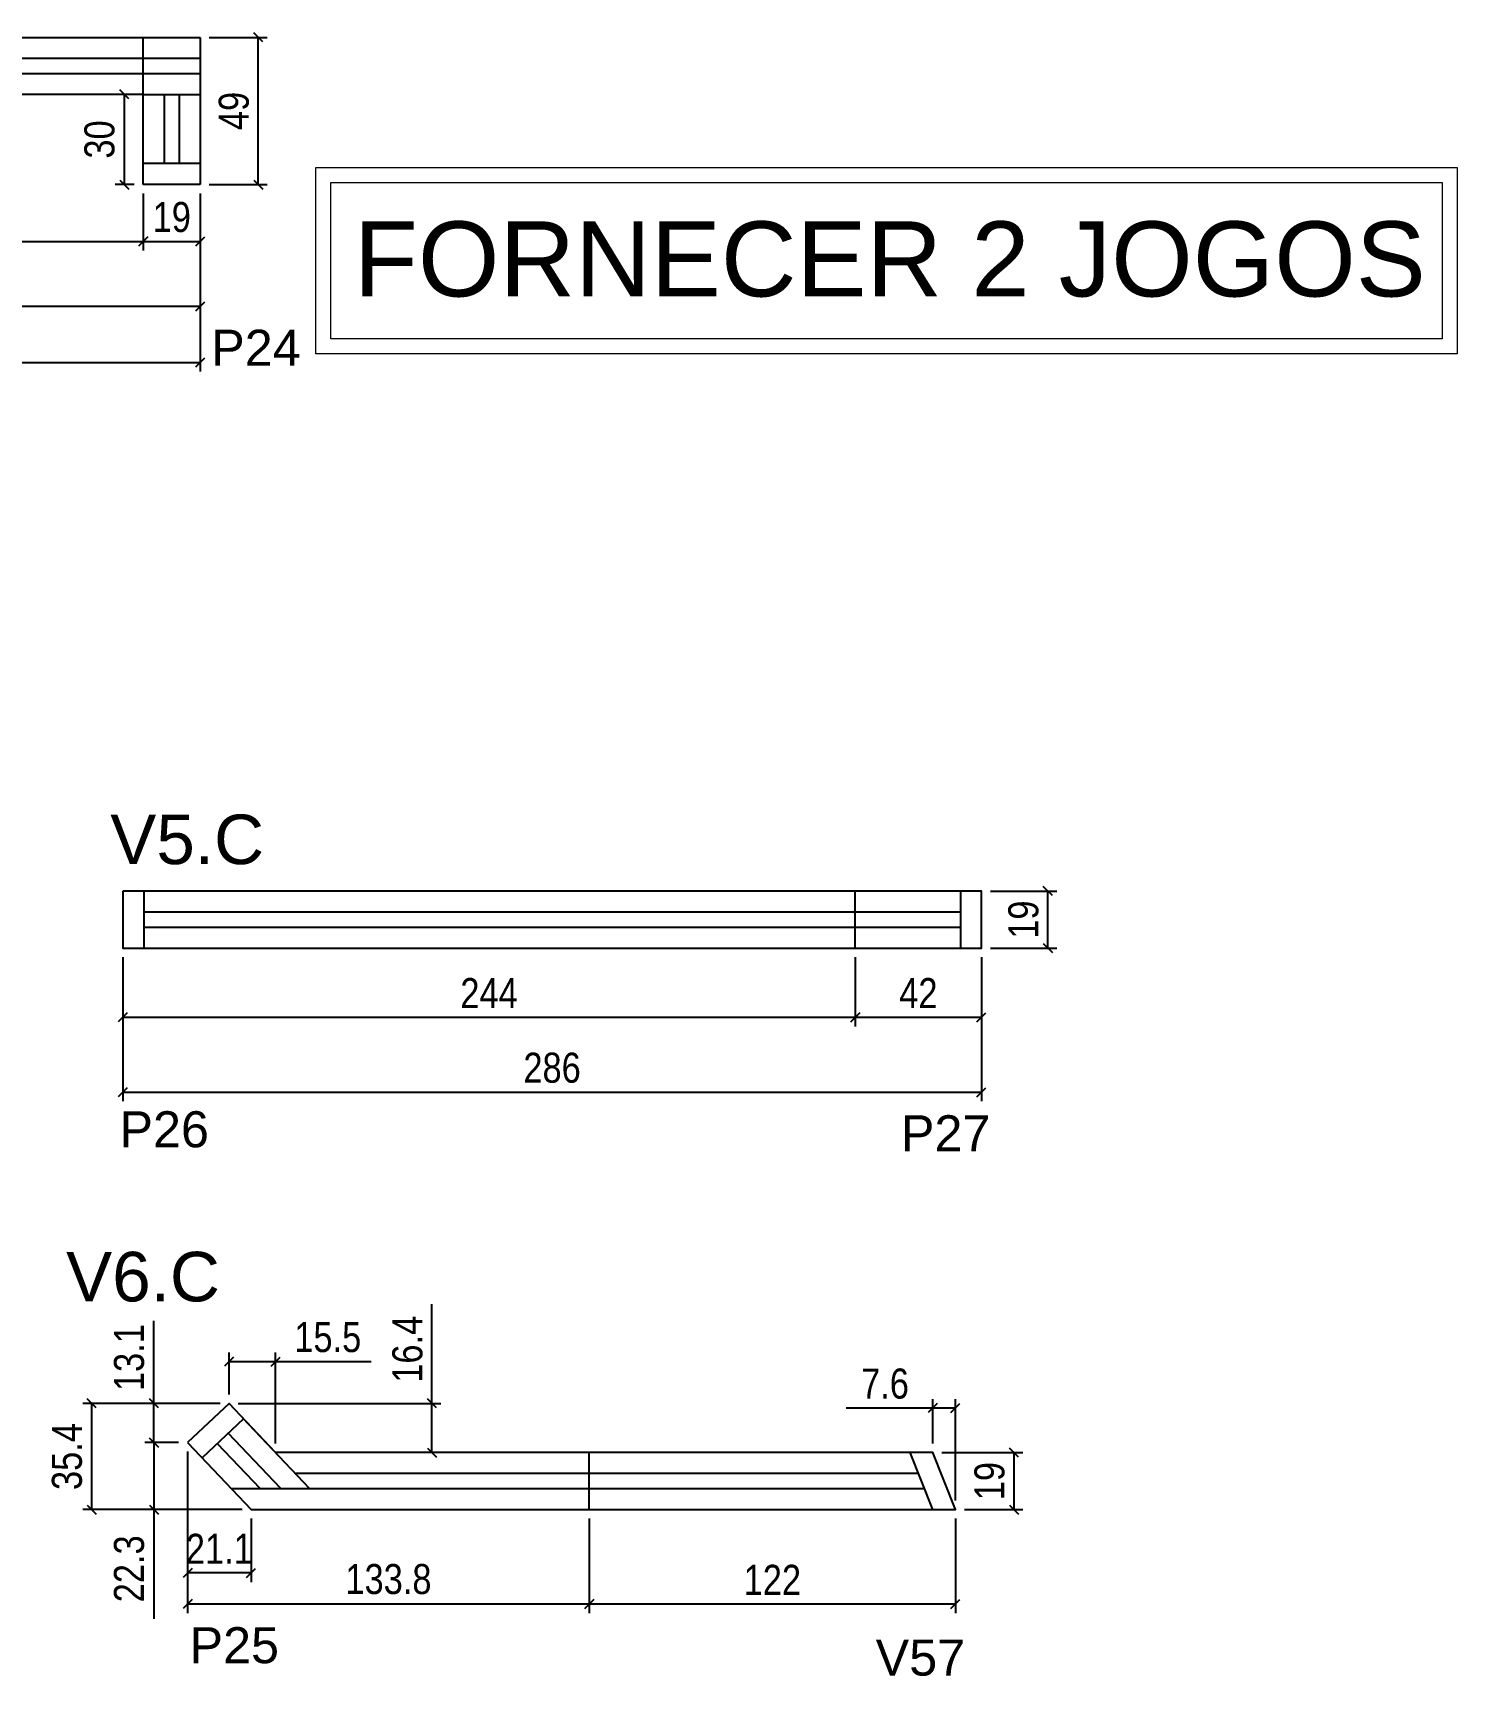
# Model space of a CAD drawing. Header units: millimetres. Extents: x 3390 to 4762, y -1152 to 1297.
# Drawn here: x 4270 to 4745, y 109 to 656 of the extents above; entities that cross this region are included whole.
import ezdxf

# ---------------------------------------------------------------- set-up
doc = ezdxf.new("R2010")
doc.units = ezdxf.units.MM
for name, color, linetype in [('5', 5, 'Continuous'), ('COTA', 241, 'Continuous'), ('NOMENCLATURA', 7, 'Continuous'), ('Painéis', 200, 'Continuous'), ('SARR_2.2x7', 40, 'Continuous')]:
    doc.layers.add(name, color=color, linetype=linetype)
doc.layers.add('CARIMBO', color=255, linetype='Continuous', lineweight=9)
doc.styles.add('arial', font='arial.ttf')
doc.styles.add('COTA TECNICA', font='techl___.ttf', dxfattribs={"height": 10})
doc.styles.add('COTA TECNICA-50', font='techl___.ttf', dxfattribs={"height": 10})
doc.styles.get("Standard").update_dxf_attribs({"font": 'arial.ttf'})
doc.dimstyles.new('COTA PAINEL-50', dxfattribs={"dimtxt": 10, "dimasz": 3, "dimexe": 3, "dimexo": 3, "dimgap": 3, "dimtad": 1, "dimdec": 1, "dimzin": 12, "dimdsep": 46, "dimtxsty": 'COTA TECNICA-50', "dimblk1": 'OBLIQUE', "dimblk2": 'OBLIQUE', "dimsah": 1, "dimcen": 0.9, "dimclrd": 4, "dimclre": 4, "dimclrt": 240, "dimadec": 1, "dimazin": 3, "dimtfac": 1, "dimtdec": 1, "dimtmove": 0, "dimatfit": 3, "dimfxl": 1, "dimtolj": 1, "dimtzin": 12, "dimarcsym": 0})
doc.dimstyles.new('PAINEL', dxfattribs={"dimtxt": 10, "dimasz": 3, "dimexe": 3, "dimexo": 3, "dimgap": 3, "dimtad": 1, "dimdec": 1, "dimzin": 12, "dimdsep": 46, "dimtxsty": 'COTA TECNICA', "dimblk1": 'OBLIQUE', "dimblk2": 'OBLIQUE', "dimsah": 1, "dimcen": 0.9, "dimclrd": 4, "dimclre": 4, "dimclrt": 240, "dimadec": 1, "dimazin": 3, "dimtfac": 1, "dimtdec": 1, "dimtmove": 0, "dimatfit": 3, "dimfxl": 1, "dimtolj": 1, "dimtzin": 12, "dimarcsym": 0})

# ---------------------------------------------------------------- blocks, each defined once
blk = doc.blocks.new('_Oblique')
at = {"color": 0, "linetype": 'ByBlock', "lineweight": -2}
blk.add_line((-0.5, -0.5), (0.5, 0.5), dxfattribs=at)
blk = doc.blocks.new('*D61')
at = {"layer": 'COTA', "color": 4, "linetype": 'ByBlock', "lineweight": -2, "transparency": 16777216}
for p, q in [((4133.12, 632.32), (4133.12, 583.36)), ((4307.12, 602.32), (4307.12, 583.36)), ((4133.12, 586.36), (4307.12, 586.36))]:
    blk.add_line(p, q, dxfattribs=at)
at = {"layer": 'Defpoints', "color": 0, "linetype": 'ByBlock', "transparency": 16777216}
for p in [(4133.12, 635.32), (4307.12, 605.32), (4307.12, 586.36)]:
    blk.add_point(p, dxfattribs=at)
at = {"layer": 'COTA', "color": 4, "linetype": 'ByBlock', "lineweight": -2, "transparency": 16777216, "xscale": 3, "yscale": 3, "zscale": 3, "rotation": 180}
blk.add_blockref('_Oblique', (4133.12, 586.36), dxfattribs=at)
at = {"layer": 'COTA', "color": 4, "linetype": 'ByBlock', "lineweight": -2, "transparency": 16777216, "xscale": 3, "yscale": 3, "zscale": 3}
blk.add_blockref('_Oblique', (4307.12, 586.36), dxfattribs=at)
at = {"layer": 'COTA', "color": 240, "linetype": 'ByBlock', "transparency": 16777216, "insert": (4220.12, 594.43), "char_height": 10, "attachment_point": 5, "style": 'COTA TECNICA-50'}
blk.add_mtext('\\A1;174', dxfattribs=at)
blk = doc.blocks.new('*D62')
at = {"layer": 'COTA', "color": 4, "lineweight": -2, "transparency": 16777216}
for p, q in [((3889.12, 632.32), (3889.12, 543.09)), ((4326.12, 602.32), (4326.12, 543.09)), ((3889.12, 546.09), (4326.12, 546.09))]:
    blk.add_line(p, q, dxfattribs=at)
at = {"layer": 'Defpoints', "color": 0, "transparency": 16777216}
for p in [(3889.12, 635.32), (4326.12, 605.32), (4326.12, 546.09)]:
    blk.add_point(p, dxfattribs=at)
at = {"layer": 'COTA', "color": 4, "lineweight": -2, "transparency": 16777216, "xscale": 3, "yscale": 3, "zscale": 3, "rotation": 180}
blk.add_blockref('_Oblique', (3889.12, 546.09), dxfattribs=at)
at = {"layer": 'COTA', "color": 4, "lineweight": -2, "transparency": 16777216, "xscale": 3, "yscale": 3, "zscale": 3}
blk.add_blockref('_Oblique', (4326.12, 546.09), dxfattribs=at)
at = {"layer": 'COTA', "color": 240, "transparency": 16777216, "insert": (4107.62, 554.31), "char_height": 10, "attachment_point": 5, "style": 'COTA TECNICA'}
blk.add_mtext('\\A1;437', dxfattribs=at)
blk = doc.blocks.new('*D171')
at = {"layer": 'Defpoints', "color": 0, "transparency": 16777216}
for p in [(4307.12, 635.32), (4300.8, 605.32), (4307.12, 605.32)]:
    blk.add_point(p, dxfattribs=at)
at = {"layer": 'Painéis', "color": 4, "lineweight": -2, "transparency": 16777216}
for p, q in [((4304.12, 635.32), (4297.8, 635.32)), ((4300.8, 635.32), (4300.8, 605.32)), ((4304.12, 605.32), (4297.8, 605.32))]:
    blk.add_line(p, q, dxfattribs=at)
at = {"layer": 'Painéis', "color": 4, "lineweight": -2, "transparency": 16777216, "xscale": 3, "yscale": 3, "zscale": 3}
for p, rotation in [((4300.8, 635.32), 90), ((4300.8, 605.32), 270)]:
    blk.add_blockref('_Oblique', p, dxfattribs=dict(at, rotation=rotation))
at = {"layer": 'Painéis', "color": 240, "transparency": 16777216, "insert": (4292.58, 620.32), "char_height": 10, "attachment_point": 5, "rotation": 90, "style": 'COTA TECNICA'}
blk.add_mtext('\\A1;30', dxfattribs=at)
blk = doc.blocks.new('*D172')
at = {"layer": 'Defpoints', "color": 0, "transparency": 16777216}
for p in [(4307.12, 605.32), (4326.12, 605.32), (4326.12, 586.36)]:
    blk.add_point(p, dxfattribs=at)
at = {"layer": 'Painéis', "color": 4, "lineweight": -2, "transparency": 16777216}
for p, q in [((4307.12, 602.32), (4307.12, 583.36)), ((4326.12, 602.32), (4326.12, 583.36)), ((4307.12, 586.36), (4326.12, 586.36))]:
    blk.add_line(p, q, dxfattribs=at)
at = {"layer": 'Painéis', "color": 4, "lineweight": -2, "transparency": 16777216, "xscale": 3, "yscale": 3, "zscale": 3, "rotation": 180}
blk.add_blockref('_Oblique', (4307.12, 586.36), dxfattribs=at)
at = {"layer": 'Painéis', "color": 4, "lineweight": -2, "transparency": 16777216, "xscale": 3, "yscale": 3, "zscale": 3}
blk.add_blockref('_Oblique', (4326.12, 586.36), dxfattribs=at)
at = {"layer": 'Painéis', "color": 240, "transparency": 16777216, "insert": (4316.62, 594.45), "char_height": 10, "attachment_point": 5, "style": 'COTA TECNICA'}
blk.add_mtext('\\A1;19', dxfattribs=at)
blk = doc.blocks.new('*D173')
at = {"layer": 'Defpoints', "color": 0, "transparency": 16777216}
for p in [(4133.12, 635.32), (4326.12, 605.32), (4326.12, 564.77)]:
    blk.add_point(p, dxfattribs=at)
at = {"layer": 'Painéis', "color": 4, "lineweight": -2, "transparency": 16777216}
for p, q in [((4133.12, 632.32), (4133.12, 561.77)), ((4326.12, 602.32), (4326.12, 561.77)), ((4133.12, 564.77), (4326.12, 564.77))]:
    blk.add_line(p, q, dxfattribs=at)
at = {"layer": 'Painéis', "color": 4, "lineweight": -2, "transparency": 16777216, "xscale": 3, "yscale": 3, "zscale": 3, "rotation": 180}
blk.add_blockref('_Oblique', (4133.12, 564.77), dxfattribs=at)
at = {"layer": 'Painéis', "color": 4, "lineweight": -2, "transparency": 16777216, "xscale": 3, "yscale": 3, "zscale": 3}
blk.add_blockref('_Oblique', (4326.12, 564.77), dxfattribs=at)
at = {"layer": 'Painéis', "color": 240, "transparency": 16777216, "insert": (4229.62, 573.02), "char_height": 10, "attachment_point": 5, "style": 'COTA TECNICA'}
blk.add_mtext('\\A1;193', dxfattribs=at)
blk = doc.blocks.new('*D174')
at = {"layer": 'Defpoints', "color": 0, "transparency": 16777216}
for p in [(4326.12, 654.32), (4345.42, 654.32), (4326.12, 605.32)]:
    blk.add_point(p, dxfattribs=at)
at = {"layer": 'Painéis', "color": 4, "lineweight": -2, "transparency": 16777216}
for p, q in [((4329.12, 654.32), (4348.42, 654.32)), ((4345.42, 605.32), (4345.42, 654.32)), ((4329.12, 605.32), (4348.42, 605.32))]:
    blk.add_line(p, q, dxfattribs=at)
at = {"layer": 'Painéis', "color": 4, "lineweight": -2, "transparency": 16777216, "xscale": 3, "yscale": 3, "zscale": 3}
for p, rotation in [((4345.42, 654.32), 90), ((4345.42, 605.32), 270)]:
    blk.add_blockref('_Oblique', p, dxfattribs=dict(at, rotation=rotation))
at = {"layer": 'Painéis', "color": 240, "transparency": 16777216, "insert": (4337.32, 629.82), "char_height": 10, "attachment_point": 5, "rotation": 90, "style": 'COTA TECNICA'}
blk.add_mtext('\\A1;49', dxfattribs=at)
blk = doc.blocks.new('*D68')
at = {"layer": 'COTA', "color": 4, "linetype": 'ByBlock', "lineweight": -2, "transparency": 16777216}
for p, q in [((4300.29, 348.06), (4300.29, 300.07)), ((4586.29, 348.06), (4586.29, 300.07)), ((4300.29, 303.07), (4586.29, 303.07))]:
    blk.add_line(p, q, dxfattribs=at)
at = {"layer": 'Defpoints', "color": 0, "linetype": 'ByBlock', "transparency": 16777216}
for p in [(4300.29, 351.06), (4586.29, 351.06), (4586.29, 303.07)]:
    blk.add_point(p, dxfattribs=at)
at = {"layer": 'COTA', "color": 4, "linetype": 'ByBlock', "lineweight": -2, "transparency": 16777216, "xscale": 3, "yscale": 3, "zscale": 3, "rotation": 180}
blk.add_blockref('_Oblique', (4300.29, 303.07), dxfattribs=at)
at = {"layer": 'COTA', "color": 4, "linetype": 'ByBlock', "lineweight": -2, "transparency": 16777216, "xscale": 3, "yscale": 3, "zscale": 3}
blk.add_blockref('_Oblique', (4586.29, 303.07), dxfattribs=at)
at = {"layer": 'COTA', "color": 240, "linetype": 'ByBlock', "transparency": 16777216, "insert": (4443.29, 311.19), "char_height": 10, "attachment_point": 5, "style": 'COTA TECNICA-50'}
blk.add_mtext('\\A1;286', dxfattribs=at)
blk = doc.blocks.new('*D69')
at = {"layer": 'COTA', "color": 4, "lineweight": -2, "transparency": 16777216}
for p, q in [((4589.29, 370.06), (4611.41, 370.06)), ((4608.41, 351.06), (4608.41, 370.06)), ((4589.29, 351.06), (4611.41, 351.06))]:
    blk.add_line(p, q, dxfattribs=at)
at = {"layer": 'Defpoints', "color": 0, "transparency": 16777216}
for p in [(4586.29, 370.06), (4608.41, 370.06), (4586.29, 351.06)]:
    blk.add_point(p, dxfattribs=at)
at = {"layer": 'COTA', "color": 4, "lineweight": -2, "transparency": 16777216, "xscale": 3, "yscale": 3, "zscale": 3}
for p, rotation in [((4608.41, 370.06), 90), ((4608.41, 351.06), 270)]:
    blk.add_blockref('_Oblique', p, dxfattribs=dict(at, rotation=rotation))
at = {"layer": 'COTA', "color": 240, "transparency": 16777216, "insert": (4600.32, 360.56), "char_height": 10, "attachment_point": 5, "rotation": 90, "style": 'COTA TECNICA'}
blk.add_mtext('\\A1;19', dxfattribs=at)
blk = doc.blocks.new('*D70')
at = {"layer": 'Defpoints', "color": 0, "transparency": 16777216}
for p in [(4300.29, 351.06), (4544.29, 351.06), (4544.29, 328.03)]:
    blk.add_point(p, dxfattribs=at)
at = {"layer": 'Painéis', "color": 4, "lineweight": -2, "transparency": 16777216}
for p, q in [((4300.29, 348.06), (4300.29, 325.03)), ((4544.29, 348.06), (4544.29, 325.03)), ((4300.29, 328.03), (4544.29, 328.03))]:
    blk.add_line(p, q, dxfattribs=at)
at = {"layer": 'Painéis', "color": 4, "lineweight": -2, "transparency": 16777216, "xscale": 3, "yscale": 3, "zscale": 3, "rotation": 180}
blk.add_blockref('_Oblique', (4300.29, 328.03), dxfattribs=at)
at = {"layer": 'Painéis', "color": 4, "lineweight": -2, "transparency": 16777216, "xscale": 3, "yscale": 3, "zscale": 3}
blk.add_blockref('_Oblique', (4544.29, 328.03), dxfattribs=at)
at = {"layer": 'Painéis', "color": 240, "transparency": 16777216, "insert": (4422.29, 336.1), "char_height": 10, "attachment_point": 5, "style": 'COTA TECNICA'}
blk.add_mtext('\\A1;244', dxfattribs=at)
blk = doc.blocks.new('*D178')
at = {"layer": 'Defpoints', "color": 0, "transparency": 16777216}
for p in [(4544.29, 351.06), (4586.29, 351.06), (4586.29, 328.03)]:
    blk.add_point(p, dxfattribs=at)
at = {"layer": 'Painéis', "color": 4, "lineweight": -2, "transparency": 16777216}
for p, q in [((4544.29, 348.06), (4544.29, 325.03)), ((4586.29, 348.06), (4586.29, 325.03)), ((4544.29, 328.03), (4586.29, 328.03))]:
    blk.add_line(p, q, dxfattribs=at)
at = {"layer": 'Painéis', "color": 4, "lineweight": -2, "transparency": 16777216, "xscale": 3, "yscale": 3, "zscale": 3, "rotation": 180}
blk.add_blockref('_Oblique', (4544.29, 328.03), dxfattribs=at)
at = {"layer": 'Painéis', "color": 4, "lineweight": -2, "transparency": 16777216, "xscale": 3, "yscale": 3, "zscale": 3}
blk.add_blockref('_Oblique', (4586.29, 328.03), dxfattribs=at)
at = {"layer": 'Painéis', "color": 240, "transparency": 16777216, "insert": (4565.29, 336.1), "char_height": 10, "attachment_point": 5, "style": 'COTA TECNICA'}
blk.add_mtext('\\A1;42', dxfattribs=at)
blk = doc.blocks.new('*D71')
at = {"layer": 'Defpoints', "color": 0, "transparency": 16777216}
for p in [(4455.68, 164.11), (4577.63, 164.11), (4455.68, 132.68)]:
    blk.add_point(p, dxfattribs=at)
at = {"layer": 'Painéis', "color": 4, "lineweight": -2, "transparency": 16777216}
for p, q in [((4455.68, 161.11), (4455.68, 129.68)), ((4577.63, 161.11), (4577.63, 129.68)), ((4577.63, 132.68), (4455.68, 132.68))]:
    blk.add_line(p, q, dxfattribs=at)
at = {"layer": 'Painéis', "color": 4, "lineweight": -2, "transparency": 16777216, "xscale": 3, "yscale": 3, "zscale": 3, "rotation": 180}
blk.add_blockref('_Oblique', (4455.68, 132.68), dxfattribs=at)
at = {"layer": 'Painéis', "color": 4, "lineweight": -2, "transparency": 16777216, "xscale": 3, "yscale": 3, "zscale": 3}
blk.add_blockref('_Oblique', (4577.63, 132.68), dxfattribs=at)
at = {"layer": 'Painéis', "color": 240, "transparency": 16777216, "insert": (4516.66, 140.74), "char_height": 10, "attachment_point": 5, "style": 'COTA TECNICA'}
blk.add_mtext('\\A1;122', dxfattribs=at)
blk = doc.blocks.new('*D72')
at = {"layer": 'Defpoints', "color": 0, "transparency": 16777216}
for p in [(4321.9, 186.41), (4455.68, 164.11), (4321.9, 132.68)]:
    blk.add_point(p, dxfattribs=at)
at = {"layer": 'Painéis', "color": 4, "lineweight": -2, "transparency": 16777216}
for p, q in [((4321.9, 183.41), (4321.9, 129.68)), ((4455.68, 161.11), (4455.68, 129.68)), ((4455.68, 132.68), (4321.9, 132.68))]:
    blk.add_line(p, q, dxfattribs=at)
at = {"layer": 'Painéis', "color": 4, "lineweight": -2, "transparency": 16777216, "xscale": 3, "yscale": 3, "zscale": 3, "rotation": 180}
blk.add_blockref('_Oblique', (4321.9, 132.68), dxfattribs=at)
at = {"layer": 'Painéis', "color": 4, "lineweight": -2, "transparency": 16777216, "xscale": 3, "yscale": 3, "zscale": 3}
blk.add_blockref('_Oblique', (4455.68, 132.68), dxfattribs=at)
at = {"layer": 'Painéis', "color": 240, "transparency": 16777216, "insert": (4388.79, 140.93), "char_height": 10, "attachment_point": 5, "style": 'COTA TECNICA'}
blk.add_mtext('\\A1;133.8', dxfattribs=at)
blk = doc.blocks.new('*D73')
at = {"layer": 'Defpoints', "color": 0, "transparency": 16777216}
for p in [(4321.9, 186.41), (4343.01, 164.11), (4321.9, 143.01)]:
    blk.add_point(p, dxfattribs=at)
at = {"layer": 'Painéis', "color": 4, "lineweight": -2, "transparency": 16777216}
for p, q in [((4321.9, 183.41), (4321.9, 140.01)), ((4343.01, 161.11), (4343.01, 140.01)), ((4343.01, 143.01), (4321.9, 143.01))]:
    blk.add_line(p, q, dxfattribs=at)
at = {"layer": 'Painéis', "color": 4, "lineweight": -2, "transparency": 16777216, "xscale": 3, "yscale": 3, "zscale": 3, "rotation": 180}
blk.add_blockref('_Oblique', (4321.9, 143.01), dxfattribs=at)
at = {"layer": 'Painéis', "color": 4, "lineweight": -2, "transparency": 16777216, "xscale": 3, "yscale": 3, "zscale": 3}
blk.add_blockref('_Oblique', (4343.01, 143.01), dxfattribs=at)
at = {"layer": 'Painéis', "color": 240, "transparency": 16777216, "insert": (4332.45, 151.07), "char_height": 10, "attachment_point": 5, "style": 'COTA TECNICA'}
blk.add_mtext('\\A1;21.1', dxfattribs=at)
blk = doc.blocks.new('*D74')
at = {"layer": 'Defpoints', "color": 0, "transparency": 16777216}
for p in [(4351.18, 213.39), (4335.69, 199.47), (4351.18, 183.11)]:
    blk.add_point(p, dxfattribs=at)
at = {"layer": 'Painéis', "color": 4, "lineweight": -2, "transparency": 16777216}
for p, q in [((4335.69, 202.47), (4335.69, 216.39)), ((4335.69, 213.39), (4351.18, 213.39)), ((4351.18, 186.11), (4351.18, 216.39)), ((4351.18, 213.39), (4382.98, 213.39))]:
    blk.add_line(p, q, dxfattribs=at)
at = {"layer": 'Painéis', "color": 4, "lineweight": -2, "transparency": 16777216, "xscale": 3, "yscale": 3, "zscale": 3, "rotation": 180}
blk.add_blockref('_Oblique', (4335.69, 213.39), dxfattribs=at)
at = {"layer": 'Painéis', "color": 4, "lineweight": -2, "transparency": 16777216, "xscale": 3, "yscale": 3, "zscale": 3}
blk.add_blockref('_Oblique', (4351.18, 213.39), dxfattribs=at)
at = {"layer": 'Painéis', "color": 240, "transparency": 16777216, "insert": (4368.58, 221.5), "char_height": 10, "attachment_point": 5, "style": 'COTA TECNICA'}
blk.add_mtext('\\A1;15.5', dxfattribs=at)
blk = doc.blocks.new('*D75')
at = {"layer": 'Defpoints', "color": 0, "transparency": 16777216}
for p in [(4335.69, 199.47), (4403.26, 199.47), (4403.26, 183.11)]:
    blk.add_point(p, dxfattribs=at)
at = {"layer": 'Painéis', "color": 4, "lineweight": -2, "transparency": 16777216}
for p, q in [((4403.26, 199.47), (4403.26, 232.52)), ((4338.69, 199.47), (4406.26, 199.47)), ((4403.26, 183.11), (4403.26, 199.47))]:
    blk.add_line(p, q, dxfattribs=at)
at = {"layer": 'Painéis', "color": 4, "lineweight": -2, "transparency": 16777216, "xscale": 3, "yscale": 3, "zscale": 3}
for p, rotation in [((4403.26, 199.47), 90), ((4403.26, 183.11), 270)]:
    blk.add_blockref('_Oblique', p, dxfattribs=dict(at, rotation=rotation))
at = {"layer": 'Painéis', "color": 240, "transparency": 16777216, "insert": (4395.16, 217.5), "char_height": 10, "attachment_point": 5, "rotation": 90, "style": 'COTA TECNICA'}
blk.add_mtext('\\A1;16.4', dxfattribs=at)
blk = doc.blocks.new('*D76')
at = {"layer": 'Defpoints', "color": 0, "transparency": 16777216}
for p in [(4289.97, 199.47), (4335.69, 199.47), (4343.01, 164.11)]:
    blk.add_point(p, dxfattribs=at)
at = {"layer": 'Painéis', "color": 4, "lineweight": -2, "transparency": 16777216}
for p, q in [((4332.69, 199.47), (4286.97, 199.47)), ((4289.97, 164.11), (4289.97, 199.47)), ((4340.01, 164.11), (4286.97, 164.11))]:
    blk.add_line(p, q, dxfattribs=at)
at = {"layer": 'Painéis', "color": 4, "lineweight": -2, "transparency": 16777216, "xscale": 3, "yscale": 3, "zscale": 3}
for p, rotation in [((4289.97, 199.47), 90), ((4289.97, 164.11), 270)]:
    blk.add_blockref('_Oblique', p, dxfattribs=dict(at, rotation=rotation))
at = {"layer": 'Painéis', "color": 240, "transparency": 16777216, "insert": (4281.75, 181.79), "char_height": 10, "attachment_point": 5, "rotation": 90, "style": 'COTA TECNICA'}
blk.add_mtext('\\A1;35.4', dxfattribs=at)
blk = doc.blocks.new('*D77')
at = {"layer": 'Defpoints', "color": 0, "transparency": 16777216}
for p in [(4321.9, 186.41), (4310.65, 164.11), (4343.01, 164.11)]:
    blk.add_point(p, dxfattribs=at)
at = {"layer": 'Painéis', "color": 4, "lineweight": -2, "transparency": 16777216}
for p, q in [((4318.9, 186.41), (4307.65, 186.41)), ((4310.65, 186.41), (4310.65, 164.11)), ((4340.01, 164.11), (4307.65, 164.11)), ((4310.65, 164.11), (4310.65, 127.7))]:
    blk.add_line(p, q, dxfattribs=at)
at = {"layer": 'Painéis', "color": 4, "lineweight": -2, "transparency": 16777216, "xscale": 3, "yscale": 3, "zscale": 3}
for p, rotation in [((4310.65, 186.41), 90), ((4310.65, 164.11), 270)]:
    blk.add_blockref('_Oblique', p, dxfattribs=dict(at, rotation=rotation))
at = {"layer": 'Painéis', "color": 240, "transparency": 16777216, "insert": (4302.43, 144.4), "char_height": 10, "attachment_point": 5, "rotation": 90, "style": 'COTA TECNICA'}
blk.add_mtext('\\A1;22.3', dxfattribs=at)
blk = doc.blocks.new('*D78')
at = {"layer": 'Defpoints', "color": 0, "transparency": 16777216}
for p in [(4310.65, 199.47), (4335.69, 199.47), (4321.9, 186.41)]:
    blk.add_point(p, dxfattribs=at)
at = {"layer": 'Painéis', "color": 4, "lineweight": -2, "transparency": 16777216}
for p, q in [((4310.65, 199.47), (4310.65, 226.98)), ((4332.69, 199.47), (4307.65, 199.47)), ((4310.65, 186.41), (4310.65, 199.47)), ((4318.9, 186.41), (4307.65, 186.41))]:
    blk.add_line(p, q, dxfattribs=at)
at = {"layer": 'Painéis', "color": 4, "lineweight": -2, "transparency": 16777216, "xscale": 3, "yscale": 3, "zscale": 3}
for p, rotation in [((4310.65, 199.47), 90), ((4310.65, 186.41), 270)]:
    blk.add_blockref('_Oblique', p, dxfattribs=dict(at, rotation=rotation))
at = {"layer": 'Painéis', "color": 240, "transparency": 16777216, "insert": (4302.43, 214.73), "char_height": 10, "attachment_point": 5, "rotation": 90, "style": 'COTA TECNICA'}
blk.add_mtext('\\A1;13.1', dxfattribs=at)
blk = doc.blocks.new('*D79')
at = {"layer": 'Defpoints', "color": 0, "transparency": 16777216}
for p in [(4570.07, 183.11), (4577.63, 164.11), (4597.11, 164.11)]:
    blk.add_point(p, dxfattribs=at)
at = {"layer": 'Painéis', "color": 4, "lineweight": -2, "transparency": 16777216}
for p, q in [((4573.07, 183.11), (4600.11, 183.11)), ((4597.11, 183.11), (4597.11, 164.11)), ((4580.63, 164.11), (4600.11, 164.11))]:
    blk.add_line(p, q, dxfattribs=at)
at = {"layer": 'Painéis', "color": 4, "lineweight": -2, "transparency": 16777216, "xscale": 3, "yscale": 3, "zscale": 3}
for p, rotation in [((4597.11, 183.11), 90), ((4597.11, 164.11), 270)]:
    blk.add_blockref('_Oblique', p, dxfattribs=dict(at, rotation=rotation))
at = {"layer": 'Painéis', "color": 240, "transparency": 16777216, "insert": (4589.02, 173.61), "char_height": 10, "attachment_point": 5, "rotation": 90, "style": 'COTA TECNICA'}
blk.add_mtext('\\A1;19', dxfattribs=at)
blk = doc.blocks.new('*D80')
at = {"layer": 'Defpoints', "color": 0, "transparency": 16777216}
for p in [(4570.07, 197.91), (4570.07, 183.11), (4577.63, 164.11)]:
    blk.add_point(p, dxfattribs=at)
at = {"layer": 'Painéis', "color": 4, "lineweight": -2, "transparency": 16777216}
for p, q in [((4570.07, 197.91), (4541.27, 197.91)), ((4570.07, 186.11), (4570.07, 200.91)), ((4577.63, 197.91), (4570.07, 197.91)), ((4577.63, 167.11), (4577.63, 200.91))]:
    blk.add_line(p, q, dxfattribs=at)
at = {"layer": 'Painéis', "color": 4, "lineweight": -2, "transparency": 16777216, "xscale": 3, "yscale": 3, "zscale": 3, "rotation": 180}
blk.add_blockref('_Oblique', (4570.07, 197.91), dxfattribs=at)
at = {"layer": 'Painéis', "color": 4, "lineweight": -2, "transparency": 16777216, "xscale": 3, "yscale": 3, "zscale": 3}
blk.add_blockref('_Oblique', (4577.63, 197.91), dxfattribs=at)
at = {"layer": 'Painéis', "color": 240, "transparency": 16777216, "insert": (4554.17, 206.01), "char_height": 10, "attachment_point": 5, "style": 'COTA TECNICA'}
blk.add_mtext('\\A1;7.6', dxfattribs=at)

msp = doc.modelspace()

# ---------------------------------------------------------------- linework, layer by layer
at = {"layer": 'CARIMBO', "color": 1}
for points in [[(4364.59, 610.96), (4744.74, 610.96), (4744.74, 548.9), (4364.59, 548.9)], [(4369.59, 605.96), (4739.74, 605.96), (4739.74, 553.9), (4369.59, 553.9)]]:
    msp.add_lwpolyline(points, close=True, dxfattribs=at)
at = {"layer": 'Painéis'}
for p, q in [((4133.12, 654.32), (4326.12, 654.32)), ((4307.12, 635.32), (4307.12, 654.32)), ((4326.12, 654.32), (4326.12, 605.32)), ((4307.12, 635.32), (4133.12, 635.32)), ((4307.12, 605.32), (4307.12, 635.32)), ((4326.12, 605.32), (4307.12, 605.32)), ((4544.29, 351.06), (4544.29, 370.06)), ((4455.68, 164.11), (4455.68, 183.11))]:
    msp.add_line(p, q, dxfattribs=at)
for points in [[(4300.29, 370.06), (4300.29, 351.06), (4586.29, 351.06), (4586.29, 370.06), (4300.29, 370.06)], [(4321.9, 186.41), (4343.01, 164.11), (4577.63, 164.11), (4570.07, 183.11), (4351.18, 183.11), (4335.69, 199.47), (4321.9, 186.41)]]:
    msp.add_lwpolyline(points, dxfattribs=at)
at = {"layer": 'SARR_2.2x7', "linetype": 'Continuous'}
for p, q in [((4326.12, 647.32), (4133.12, 647.32)), ((4133.12, 642.32), (4326.12, 642.32)), ((4307.12, 635.32), (4326.12, 635.32)), ((4314.12, 635.32), (4314.12, 612.32)), ((4319.12, 635.32), (4319.12, 612.32)), ((4326.12, 612.32), (4307.12, 612.32)), ((4307.29, 370.06), (4307.29, 351.06)), ((4579.29, 370.06), (4579.29, 351.06)), ((4579.29, 363.06), (4307.29, 363.06)), ((4307.29, 358.06), (4579.29, 358.06)), ((4340.51, 194.39), (4326.71, 181.33)), ((4362.54, 171.11), (4340.33, 194.57)), ((4331.79, 186.14), (4346.02, 171.11)), ((4352.9, 171.11), (4335.42, 189.58)), ((4570.1, 164.11), (4562.53, 183.11)), ((4455.68, 176.11), (4357.81, 176.11)), ((4565.32, 176.11), (4455.68, 176.11)), ((4336.38, 171.11), (4455.68, 171.11)), ((4455.68, 171.11), (4567.31, 171.11))]:
    msp.add_line(p, q, dxfattribs=at)

# ---------------------------------------------------------------- texts
at = {"layer": '5', "linetype": 'Continuous'}
for s, p in [('P24', (4329.73, 544.98)), ('P26', (4299.18, 284.75)), ('P27', (4559.46, 283.42)), ('P25', (4322.52, 112.97)), ('V57', (4551.05, 108.84))]:
    msp.add_text(s, height=12, rotation=360, dxfattribs=at).set_placement(p)
at = {"layer": 'CARIMBO', "color": 1, "style": 'arial'}
msp.add_text('FORNECER 2 JOGOS', height=25, dxfattribs=at).set_placement((4377.27, 568.05))
at = {"layer": 'NOMENCLATURA', "linetype": 'Continuous'}
for s, p in [('V5.C', (4296.11, 379.04)), ('V6.C', (4281.41, 233.44))]:
    msp.add_text(s, height=16.5, dxfattribs=at).set_placement(p)

# ---------------------------------------------------------------- dimensions: what is measured, and where the dimension line sits
at = {"layer": 'COTA'}
dim = msp.add_linear_dim(base=(4326.12, 546.09), p1=(3889.12, 635.32), p2=(4326.12, 605.32), dimstyle='PAINEL', dxfattribs=at)
dim.commit()
dim.dimension.update_dxf_attribs({"geometry": '*D62', "text_midpoint": (4107.62, 554.31)})
at = {"layer": 'COTA', "color": 1, "linetype": 'ByBlock'}
for base, p1, p2, picture, middle in [((4307.12, 586.36), (4133.12, 635.32), (4307.12, 605.32), '*D61', (4220.12, 594.43)), ((4586.29, 303.07), (4300.29, 351.06), (4586.29, 351.06), '*D68', (4443.29, 311.19))]:
    dim = msp.add_linear_dim(base=base, p1=p1, p2=p2, dimstyle='COTA PAINEL-50', override={"dimarcsym": 1}, dxfattribs=at)
    dim.commit()
    dim.dimension.update_dxf_attribs({"geometry": picture, "text_midpoint": middle})
at = {"layer": 'COTA'}
dim = msp.add_linear_dim(base=(4608.41, 370.06), p1=(4586.29, 351.06), p2=(4586.29, 370.06), angle=90, dimstyle='PAINEL', dxfattribs=at)
dim.commit()
dim.dimension.update_dxf_attribs({"geometry": '*D69', "text_midpoint": (4600.32, 360.56)})
at = {"layer": 'Painéis'}
for base, p1, p2, picture, middle in [((4345.42, 654.32), (4326.12, 605.32), (4326.12, 654.32), '*D174', (4337.32, 629.82)), ((4300.8, 605.32), (4307.12, 635.32), (4307.12, 605.32), '*D171', (4292.58, 620.32)), ((4403.26, 199.47), (4403.26, 183.11), (4335.69, 199.47), '*D75', (4395.16, 217.5)), ((4310.65, 199.47), (4321.9, 186.41), (4335.69, 199.47), '*D78', (4302.43, 214.73)), ((4289.97, 199.47), (4343.01, 164.11), (4335.69, 199.47), '*D76', (4281.75, 181.79)), ((4310.65, 164.11), (4321.9, 186.41), (4343.01, 164.11), '*D77', (4302.43, 144.4)), ((4597.11, 164.11), (4570.07, 183.11), (4577.63, 164.11), '*D79', (4589.02, 173.61))]:
    dim = msp.add_linear_dim(base=base, p1=p1, p2=p2, angle=90, dimstyle='PAINEL', dxfattribs=at)
    dim.commit()
    dim.dimension.update_dxf_attribs({"geometry": picture, "text_midpoint": middle})
for base, p1, p2, picture, middle in [((4326.12, 564.77), (4133.12, 635.32), (4326.12, 605.32), '*D173', (4229.62, 573.02)), ((4326.12, 586.36), (4307.12, 605.32), (4326.12, 605.32), '*D172', (4316.62, 594.45)), ((4544.29, 328.03), (4300.29, 351.06), (4544.29, 351.06), '*D70', (4422.29, 336.1)), ((4586.29, 328.03), (4544.29, 351.06), (4586.29, 351.06), '*D178', (4565.29, 336.1)), ((4351.18, 213.39), (4335.69, 199.47), (4351.18, 183.11), '*D74', (4368.58, 221.5)), ((4570.07, 197.91), (4577.63, 164.11), (4570.07, 183.11), '*D80', (4554.17, 206.01)), ((4321.9, 132.68), (4455.68, 164.11), (4321.9, 186.41), '*D72', (4388.79, 140.93)), ((4455.681, 132.6842), (4577.6333, 164.1076), (4455.681, 164.1076), '*D71', (4516.6572, 140.7427))]:
    dim = msp.add_linear_dim(base=base, p1=p1, p2=p2, dimstyle='PAINEL', dxfattribs=at)
    dim.commit()
    dim.dimension.update_dxf_attribs({"geometry": picture, "text_midpoint": middle})
dim = msp.add_linear_dim(base=(4321.9, 143.01), p1=(4343.01, 164.11), p2=(4321.9, 186.41), dimstyle='PAINEL', dxfattribs=at)
dim.commit()
dim.dimension.update_dxf_attribs({"geometry": '*D73', "text_midpoint": (4332.45, 143.01), "dimtype": 160})

doc.saveas('drawing.dxf')
